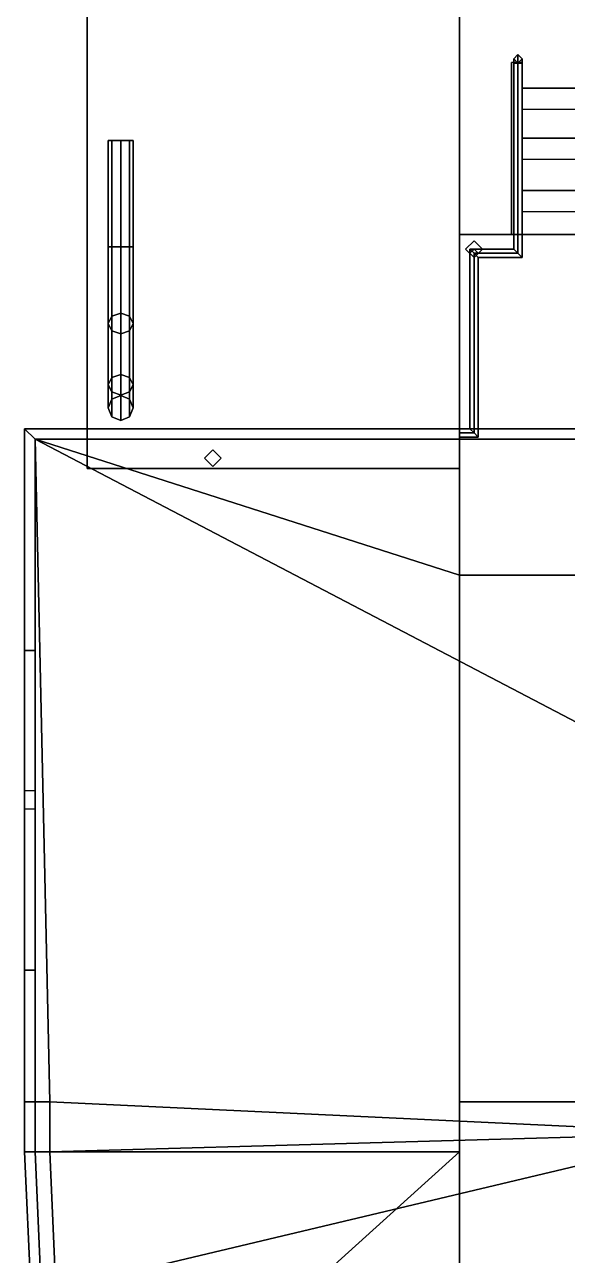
# Model space of a CAD drawing. Extents: x -3.8 to 3.8, y -28.3 to 29.9.
# Drawn here: x -3.8 to -1.2, y -9.31 to -3.43 of the extents above; entities that cross this region are included whole.
import ezdxf

# ---------------------------------------------------------------- set-up
doc = ezdxf.new("R2010")
doc.units = 0
doc.layers.add('SUPERSTRUCTURE', color=3, linetype='CONTINUOUS')

msp = doc.modelspace()

# ---------------------------------------------------------------- linework, layer by layer
at = {"layer": 'SUPERSTRUCTURE'}
for points in [[(-1.72, 9.14, 1.69), (-1.72, -8.82, 1.69), (-1.72, 5.26, 2.05), (-1.72, 9.14, 2.05)], [(-1.72, 5.26, 2.05), (-1.72, -8.82, 1.69), (-1.72, -5.55, 3.4), (-1.72, 0.5, 3.4)], [(-1.72, 4.44, 3.56), (-1.72, -5.36, 3.56), (1.72, -5.36, 3.56), (1.72, 4.44, 3.56)], [(-3.5, 0.5, 3.56), (-3.5, -5.55, 3.56), (-1.72, -5.55, 3.56), (-1.72, 0.5, 3.56)], [(-3.5, 0.5, 3.4), (-3.5, -5.55, 3.4), (-3.5, -5.55, 3.56), (-3.5, 0.5, 3.56)], [(-1.44, -3.57, 3.56), (-1.46, -3.59, 3.56), (-1.46, -3.59, 4.42), (-1.44, -3.57, 4.44)], [(-1.46, -3.61, 4.42), (-1.44, -3.61, 4.44), (-1.44, -3.57, 4.44), (-1.46, -3.59, 4.42)], [(-1.46, -3.59, 3.56), (-1.44, -3.61, 3.56), (-1.44, -3.61, 4.4), (-1.46, -3.59, 4.42)], [(-1.44, -3.61, 4.07), (-1.46, -3.61, 4.09), (-1.46, -3.59, 4.09), (-1.44, -3.61, 4.07)], [(-1.46, -3.61, 4.09), (-1.44, -3.61, 4.11), (-1.44, -3.61, 4.11), (-1.46, -3.59, 4.09)], [(-1.44, -3.61, 4.4), (-1.46, -3.61, 4.42), (-1.46, -3.59, 4.42), (-1.44, -3.61, 4.4)], [(-1.42, -3.59, 3.56), (-1.44, -3.57, 3.56), (-1.44, -3.57, 4.44), (-1.42, -3.59, 4.42)], [(-1.44, -3.61, 4.44), (-1.42, -3.61, 4.42), (-1.42, -3.59, 4.42), (-1.44, -3.57, 4.44)], [(-1.44, -3.61, 3.56), (-1.42, -3.59, 3.56), (-1.42, -3.59, 4.42), (-1.44, -3.61, 4.4)], [(-1.42, -3.61, 4.09), (-1.44, -3.61, 4.07), (-1.44, -3.61, 4.07), (-1.42, -3.59, 4.09)], [(-1.44, -3.61, 4.11), (-1.42, -3.61, 4.09), (-1.42, -3.59, 4.09), (-1.44, -3.61, 4.11)], [(-1.42, -3.61, 4.42), (-1.44, -3.61, 4.4), (-1.44, -3.61, 4.4), (-1.42, -3.59, 4.42)], [(-1.47, -3.6068, 3.56), (-1.47, -3.7142, 3.56), (-1.47, -4.43, 4.16), (-1.47, -4.43, 4.25)], [(-1.42, -3.6068, 3.56), (-1.47, -3.6068, 3.56), (-1.47, -4.43, 4.25), (-1.42, -4.43, 4.25)], [(-1.44, -4.43, 4.78), (-1.46, -4.43, 4.8), (-1.46, -3.61, 4.09), (-1.44, -3.61, 4.07)], [(-1.46, -4.43, 4.8), (-1.44, -4.43, 4.82), (-1.44, -3.61, 4.11), (-1.46, -3.61, 4.09)], [(-1.44, -4.43, 5.11), (-1.46, -4.43, 5.13), (-1.46, -3.61, 4.42), (-1.44, -3.61, 4.4)], [(-1.46, -4.43, 5.13), (-1.44, -4.43, 5.15), (-1.44, -3.61, 4.44), (-1.46, -3.61, 4.42)], [(-1.42, -4.43, 4.8), (-1.44, -4.43, 4.78), (-1.44, -3.61, 4.07), (-1.42, -3.61, 4.09)], [(-1.44, -4.43, 4.82), (-1.42, -4.43, 4.8), (-1.42, -3.61, 4.09), (-1.44, -3.61, 4.11)], [(-1.42, -4.43, 5.13), (-1.44, -4.43, 5.11), (-1.44, -3.61, 4.4), (-1.42, -3.61, 4.42)], [(-1.44, -4.43, 5.15), (-1.42, -4.43, 5.13), (-1.42, -3.61, 4.42), (-1.44, -3.61, 4.44)], [(-1.42, -4.43, 4.25), (-1.42, -4.43, 4.16), (-1.42, -3.7142, 3.56), (-1.42, -3.6068, 3.56)], [(-0.97, -3.73, 3.64), (-1.42, -3.73, 3.64), (-1.42, -3.73, 3.66), (-0.97, -3.73, 3.66)], [(-0.97, -3.73, 3.66), (-1.42, -3.73, 3.66), (-1.42, -3.83, 3.66), (-0.97, -3.83, 3.66)], [(-3.34, -3.98, 6.44), (-3.3824, -3.98, 6.4576), (-3.4, -3.98, 6.5), (-3.2976, -3.98, 6.4576)], [(-3.2976, -3.98, 6.4576), (-3.4, -3.98, 6.5), (-3.3824, -3.98, 6.5424), (-3.28, -3.98, 6.5)], [(-3.3824, -3.98, 6.5424), (-3.4, -3.98, 6.5), (-3.4, -4.49, 6.5), (-3.3824, -4.49, 6.5424)], [(-3.4, -3.98, 6.5), (-3.3824, -3.98, 6.4576), (-3.3824, -4.49, 6.4576), (-3.4, -4.49, 6.5)], [(-3.28, -3.98, 6.5), (-3.3824, -3.98, 6.5424), (-3.34, -3.98, 6.56), (-3.2976, -3.98, 6.5424)], [(-3.34, -3.98, 6.56), (-3.3824, -3.98, 6.5424), (-3.3824, -4.49, 6.5424), (-3.34, -4.49, 6.56)], [(-3.3824, -3.98, 6.4576), (-3.34, -3.98, 6.44), (-3.34, -4.49, 6.44), (-3.3824, -4.49, 6.4576)], [(-3.2976, -3.98, 6.5424), (-3.34, -3.98, 6.56), (-3.34, -4.49, 6.56), (-3.2976, -4.49, 6.5424)], [(-3.34, -3.98, 6.44), (-3.2976, -3.98, 6.4576), (-3.2976, -4.49, 6.4576), (-3.34, -4.49, 6.44)], [(-3.28, -3.98, 6.5), (-3.2976, -3.98, 6.5424), (-3.2976, -4.49, 6.5424), (-3.28, -4.49, 6.5)], [(-3.2976, -3.98, 6.4576), (-3.28, -3.98, 6.5), (-3.28, -4.49, 6.5), (-3.2976, -4.49, 6.4576)], [(-0.97, -3.97, 3.86), (-1.42, -3.97, 3.86), (-1.42, -4.07, 3.86), (-0.97, -4.07, 3.86)], [(-0.97, -3.97, 3.84), (-1.42, -3.97, 3.84), (-1.42, -3.97, 3.86), (-0.97, -3.97, 3.86)], [(-0.97, -4.22, 4.05), (-1.42, -4.22, 4.05), (-1.42, -4.22, 4.07), (-0.97, -4.22, 4.07)], [(-0.97, -4.22, 4.07), (-1.42, -4.22, 4.07), (-1.42, -4.32, 4.07), (-0.97, -4.32, 4.07)], [(-0.72, -4.43, 4.25), (-0.72, -4.43, 4.16), (-1.72, -4.43, 4.16), (-1.72, -4.43, 4.25)], [(-1.72, -4.43, 4.16), (-1.72, -5.36, 4.16), (-1.72, -5.36, 4.25), (-1.72, -4.43, 4.25)], [(-1.72, -4.43, 4.25), (-1.72, -5.36, 4.25), (-0.72, -5.36, 4.25), (-0.72, -4.43, 4.25)], [(-1.65, -4.46, 3.56), (-1.69, -4.5, 3.56), (-1.69, -4.5, 4.16), (-1.65, -4.46, 4.16)], [(-1.61, -4.5, 3.56), (-1.65, -4.46, 3.56), (-1.65, -4.46, 4.16), (-1.61, -4.5, 4.16)], [(-1.44, -4.52, 4.78), (-1.46, -4.5, 4.8), (-1.46, -4.43, 4.8), (-1.44, -4.43, 4.78)], [(-1.46, -4.5, 4.8), (-1.44, -4.52, 4.82), (-1.44, -4.43, 4.82), (-1.46, -4.43, 4.8)], [(-1.44, -4.52, 5.11), (-1.46, -4.5, 5.13), (-1.46, -4.43, 5.13), (-1.44, -4.43, 5.11)], [(-1.46, -4.5, 5.13), (-1.44, -4.52, 5.15), (-1.44, -4.43, 5.15), (-1.46, -4.43, 5.13)], [(-1.42, -4.54, 4.8), (-1.44, -4.52, 4.78), (-1.44, -4.43, 4.78), (-1.42, -4.43, 4.8)], [(-1.44, -4.52, 4.82), (-1.42, -4.54, 4.8), (-1.42, -4.43, 4.8), (-1.44, -4.43, 4.82)], [(-1.42, -4.54, 5.13), (-1.44, -4.52, 5.11), (-1.44, -4.43, 5.11), (-1.42, -4.43, 5.13)], [(-1.44, -4.52, 5.15), (-1.42, -4.54, 5.13), (-1.42, -4.43, 5.13), (-1.44, -4.43, 5.15)], [(-3.3824, -4.49, 6.5424), (-3.4, -4.49, 6.5), (-3.4, -4.8566, 6.2548), (-3.3824, -4.8914, 6.2791)], [(-3.4, -4.49, 6.5), (-3.3824, -4.49, 6.4576), (-3.3824, -4.8219, 6.2305), (-3.4, -4.8566, 6.2548)], [(-3.34, -4.49, 6.56), (-3.3824, -4.49, 6.5424), (-3.3824, -4.8914, 6.2791), (-3.34, -4.9058, 6.2892)], [(-3.3824, -4.49, 6.4576), (-3.34, -4.49, 6.44), (-3.34, -4.8075, 6.2204), (-3.3824, -4.8219, 6.2305)], [(-3.2976, -4.49, 6.5424), (-3.34, -4.49, 6.56), (-3.34, -4.9058, 6.2892), (-3.2976, -4.8914, 6.2791)], [(-3.34, -4.49, 6.44), (-3.2976, -4.49, 6.4576), (-3.2976, -4.8219, 6.2305), (-3.34, -4.8075, 6.2204)], [(-3.28, -4.49, 6.5), (-3.2976, -4.49, 6.5424), (-3.2976, -4.8914, 6.2791), (-3.28, -4.8566, 6.2548)], [(-3.2976, -4.49, 6.4576), (-3.28, -4.49, 6.5), (-3.28, -4.8566, 6.2548), (-3.2976, -4.8219, 6.2305)], [(-1.69, -4.5, 3.56), (-1.65, -4.54, 3.56), (-1.65, -4.54, 4.16), (-1.69, -4.5, 4.16)], [(-1.65, -4.5, 4.25), (-1.67, -4.52, 4.25), (-1.67, -4.52, 5.13), (-1.65, -4.5, 5.13)], [(-1.65, -5.38, 4.78), (-1.67, -5.36, 4.8), (-1.67, -4.5, 4.8), (-1.65, -4.52, 4.78)], [(-1.67, -5.36, 4.8), (-1.65, -5.38, 4.82), (-1.65, -4.52, 4.82), (-1.67, -4.5, 4.8)], [(-1.46, -4.5, 4.8), (-1.44, -4.52, 4.78), (-1.65, -4.52, 4.78), (-1.67, -4.5, 4.8)], [(-1.44, -4.52, 4.82), (-1.46, -4.5, 4.8), (-1.67, -4.5, 4.8), (-1.65, -4.52, 4.82)], [(-1.46, -4.5, 5.13), (-1.44, -4.52, 5.11), (-1.65, -4.52, 5.11), (-1.67, -4.5, 5.13)], [(-1.44, -4.52, 5.15), (-1.46, -4.5, 5.13), (-1.67, -4.5, 5.13), (-1.65, -4.52, 5.15)], [(-1.65, -5.38, 5.11), (-1.67, -5.36, 5.13), (-1.67, -4.5, 5.13), (-1.65, -4.52, 5.11)], [(-1.67, -5.36, 5.13), (-1.65, -5.38, 5.15), (-1.65, -4.52, 5.15), (-1.67, -4.5, 5.13)], [(-1.67, -4.52, 4.25), (-1.65, -4.54, 4.25), (-1.65, -4.54, 5.13), (-1.67, -4.52, 5.13)], [(-1.65, -4.54, 3.56), (-1.61, -4.5, 3.56), (-1.61, -4.5, 4.16), (-1.65, -4.54, 4.16)], [(-1.63, -4.52, 4.25), (-1.65, -4.5, 4.25), (-1.65, -4.5, 5.13), (-1.63, -4.52, 5.13)], [(-1.65, -4.54, 4.25), (-1.63, -4.52, 4.25), (-1.63, -4.52, 5.13), (-1.65, -4.54, 5.13)], [(-1.63, -5.4, 4.8), (-1.65, -5.38, 4.78), (-1.65, -4.52, 4.78), (-1.63, -4.54, 4.8)], [(-1.65, -5.38, 4.82), (-1.63, -5.4, 4.8), (-1.63, -4.54, 4.8), (-1.65, -4.52, 4.82)], [(-1.44, -4.52, 4.78), (-1.42, -4.54, 4.8), (-1.63, -4.54, 4.8), (-1.65, -4.52, 4.78)], [(-1.42, -4.54, 4.8), (-1.44, -4.52, 4.82), (-1.65, -4.52, 4.82), (-1.63, -4.54, 4.8)], [(-1.44, -4.52, 5.11), (-1.42, -4.54, 5.13), (-1.63, -4.54, 5.13), (-1.65, -4.52, 5.11)], [(-1.42, -4.54, 5.13), (-1.44, -4.52, 5.15), (-1.65, -4.52, 5.15), (-1.63, -4.54, 5.13)], [(-1.63, -5.4, 5.13), (-1.65, -5.38, 5.11), (-1.65, -4.52, 5.11), (-1.63, -4.54, 5.13)], [(-1.65, -5.38, 5.15), (-1.63, -5.4, 5.13), (-1.63, -4.54, 5.13), (-1.65, -4.52, 5.15)], [(-3.4, -4.8566, 6.2548), (-3.3824, -4.8219, 6.2305), (-3.3824, -5.1144, 5.8127), (-3.4, -5.1491, 5.837)], [(-3.3824, -4.8219, 6.2305), (-3.34, -4.8075, 6.2204), (-3.34, -5.1, 5.8026), (-3.3824, -5.1144, 5.8127)], [(-3.34, -4.8075, 6.2204), (-3.2976, -4.8219, 6.2305), (-3.2976, -5.1144, 5.8127), (-3.34, -5.1, 5.8026)], [(-3.2976, -4.8219, 6.2305), (-3.28, -4.8566, 6.2548), (-3.28, -5.1491, 5.837), (-3.2976, -5.1144, 5.8127)], [(-3.3824, -4.8914, 6.2791), (-3.4, -4.8566, 6.2548), (-3.4, -5.1491, 5.837), (-3.3824, -5.1839, 5.8614)], [(-3.28, -4.8566, 6.2548), (-3.2976, -4.8914, 6.2791), (-3.2976, -5.1839, 5.8614), (-3.28, -5.1491, 5.837)], [(-3.34, -4.9058, 6.2892), (-3.3824, -4.8914, 6.2791), (-3.3824, -5.1839, 5.8614), (-3.34, -5.1983, 5.8714)], [(-3.2976, -4.8914, 6.2791), (-3.34, -4.9058, 6.2892), (-3.34, -5.1983, 5.8714), (-3.2976, -5.1839, 5.8614)], [(-3.3824, -5.2176, 5.51), (-3.4, -5.26, 5.51), (-3.4, -5.1491, 5.837), (-3.3824, -5.1144, 5.8127)], [(-3.34, -5.2, 5.51), (-3.3824, -5.2176, 5.51), (-3.3824, -5.1144, 5.8127), (-3.34, -5.1, 5.8026)], [(-3.2976, -5.2176, 5.51), (-3.34, -5.2, 5.51), (-3.34, -5.1, 5.8026), (-3.2976, -5.1144, 5.8127)], [(-3.28, -5.26, 5.51), (-3.2976, -5.2176, 5.51), (-3.2976, -5.1144, 5.8127), (-3.28, -5.1491, 5.837)], [(-3.4, -5.26, 5.51), (-3.3824, -5.3024, 5.51), (-3.3824, -5.1839, 5.8614), (-3.4, -5.1491, 5.837)], [(-3.2976, -5.3024, 5.51), (-3.28, -5.26, 5.51), (-3.28, -5.1491, 5.837), (-3.2976, -5.1839, 5.8614)], [(-3.3824, -5.2176, 1.69), (-3.4, -5.26, 1.69), (-3.4, -5.26, 5.51), (-3.3824, -5.2176, 5.51)], [(-3.3824, -5.3024, 5.51), (-3.34, -5.32, 5.51), (-3.34, -5.1983, 5.8714), (-3.3824, -5.1839, 5.8614)], [(-3.34, -5.2, 1.69), (-3.3824, -5.2176, 1.69), (-3.3824, -5.2176, 5.51), (-3.34, -5.2, 5.51)], [(-3.34, -5.32, 5.51), (-3.2976, -5.3024, 5.51), (-3.2976, -5.1839, 5.8614), (-3.34, -5.1983, 5.8714)], [(-3.2976, -5.2176, 1.69), (-3.34, -5.2, 1.69), (-3.34, -5.2, 5.51), (-3.2976, -5.2176, 5.51)], [(-3.28, -5.26, 1.69), (-3.2976, -5.2176, 1.69), (-3.2976, -5.2176, 5.51), (-3.28, -5.26, 5.51)], [(-3.4, -5.26, 1.69), (-3.3824, -5.3024, 1.69), (-3.3824, -5.3024, 5.51), (-3.4, -5.26, 5.51)], [(-3.2976, -5.3024, 1.69), (-3.28, -5.26, 1.69), (-3.28, -5.26, 5.51), (-3.2976, -5.3024, 5.51)], [(-3.3824, -5.3024, 1.69), (-3.34, -5.32, 1.69), (-3.34, -5.32, 5.51), (-3.3824, -5.3024, 5.51)], [(-3.34, -5.32, 1.69), (-3.2976, -5.3024, 1.69), (-3.2976, -5.3024, 5.51), (-3.34, -5.32, 5.51)], [(-3.8, -5.36, 5.32), (-3.8, -5.36, 4.16), (-3.8, -6.42, 4.16), (-3.8, -6.42, 5.32)], [(-3.75, -5.41, 5.32), (-3.8, -5.36, 5.32), (-3.8, -6.42, 5.32), (-3.75, -6.42, 5.32)], [(-3.8, -5.36, 6.44), (-3.8, -5.36, 7.48), (2, -5.36, 7.48), (2, -5.36, 6.44)], [(-3.8, -5.36, 7.48), (-3.8, -5.36, 6.44), (-3.8, -8.58, 6.44), (-3.8, -7.95, 7.48)], [(2, -5.41, 7.48), (2, -5.36, 7.48), (-3.8, -5.36, 7.48), (-3.75, -5.41, 7.48)], [(-3.75, -5.41, 7.48), (-3.8, -5.36, 7.48), (-3.8, -7.95, 7.48), (-3.75, -7.95, 7.48)], [(-1.72, -5.41, 5.32), (-1.72, -5.36, 5.32), (-3.8, -5.36, 5.32), (-3.75, -5.41, 5.32)], [(-3.8, -5.36, 4.16), (-3.8, -5.36, 5.32), (-1.72, -5.36, 5.32), (-1.72, -5.36, 4.16)], [(-3.75, -5.41, 4.25), (-1.72, -6.06, 4.25), (1.72, -6.06, 4.25), (3.75, -5.41, 4.25)], [(-3.75, -5.41, 4.25), (-3.75, -8.82, 4.25), (-1.72, -8.82, 4.25), (-1.72, -6.06, 4.25)], [(-3.75, -5.41, 6.55), (-0.5, -7.11, 6.55), (0.5, -7.11, 6.55), (3.75, -5.41, 6.55)], [(-3.75, -6.42, 5.32), (-3.75, -6.42, 4.25), (-3.75, -5.41, 4.25), (-3.75, -5.41, 5.32)], [(-3.75, -7.95, 7.48), (-3.75, -8.58, 6.55), (-3.75, -5.41, 6.55), (-3.75, -5.41, 7.48)], [(2, -5.41, 6.55), (2, -5.41, 7.48), (-3.75, -5.41, 7.48), (-3.75, -5.41, 6.55)], [(-3.75, -5.41, 6.55), (-3.68, -8.58, 6.55), (-0.5, -8.73, 6.55), (-0.5, -7.11, 6.55)], [(-3.75, -5.41, 6.55), (-3.75, -8.58, 6.55), (-3.68, -8.58, 6.55), (-3.75, -5.41, 6.55)], [(-1.72, -5.41, 4.25), (-1.72, -5.41, 5.32), (-3.75, -5.41, 5.32), (-3.75, -5.41, 4.25)], [(1.72, -5.36, 4.16), (1.72, -5.36, 3.56), (-1.72, -5.36, 3.56), (-1.72, -5.36, 4.16)], [(-1.72, -5.36, 3.56), (-1.72, -6.42, 3.56), (-1.72, -6.42, 4.16), (-1.72, -5.36, 4.16)], [(-0.72, -5.41, 4.25), (-0.72, -5.36, 4.25), (-1.72, -5.36, 4.25), (-1.72, -5.41, 4.25)], [(-1.72, -5.41, 4.25), (-1.72, -5.36, 4.25), (-1.72, -5.36, 5.32), (-1.72, -5.41, 5.32)], [(-1.72, -5.36, 4.8), (-1.72, -5.38, 4.82), (-1.65, -5.38, 4.82), (-1.67, -5.36, 4.8)], [(-1.72, -5.38, 4.78), (-1.72, -5.36, 4.8), (-1.67, -5.36, 4.8), (-1.65, -5.38, 4.78)], [(-1.72, -5.36, 5.13), (-1.72, -5.38, 5.15), (-1.65, -5.38, 5.15), (-1.67, -5.36, 5.13)], [(-1.72, -5.38, 5.11), (-1.72, -5.36, 5.13), (-1.67, -5.36, 5.13), (-1.65, -5.38, 5.11)], [(-1.72, -5.38, 4.82), (-1.72, -5.4, 4.8), (-1.63, -5.4, 4.8), (-1.65, -5.38, 4.82)], [(-1.72, -5.4, 4.8), (-1.72, -5.38, 4.78), (-1.65, -5.38, 4.78), (-1.63, -5.4, 4.8)], [(-1.72, -5.38, 5.15), (-1.72, -5.4, 5.13), (-1.63, -5.4, 5.13), (-1.65, -5.38, 5.15)], [(-1.72, -5.4, 5.13), (-1.72, -5.38, 5.11), (-1.65, -5.38, 5.11), (-1.63, -5.4, 5.13)], [(-2.9, -5.46, 1.69), (-2.94, -5.5, 1.69), (-2.94, -5.5, 3.4), (-2.9, -5.46, 3.4)], [(-2.86, -5.5, 1.69), (-2.9, -5.46, 1.69), (-2.9, -5.46, 3.4), (-2.86, -5.5, 3.4)], [(-2.94, -5.5, 1.69), (-2.9, -5.54, 1.69), (-2.9, -5.54, 3.4), (-2.94, -5.5, 3.4)], [(-2.9, -5.54, 1.69), (-2.86, -5.5, 1.69), (-2.86, -5.5, 3.4), (-2.9, -5.54, 3.4)], [(-3.5, -5.55, 3.56), (-3.5, -5.55, 3.4), (-1.72, -5.55, 3.4), (-1.72, -5.55, 3.56)], [(-1.72, -5.55, 3.56), (-1.72, -5.55, 3.4), (-1.72, -8.82, 1.69), (-1.72, -8.82, 3.56)], [(1.72, -8.58, 6.24), (1.72, -6.06, 4.25), (-1.72, -6.06, 4.25), (-1.72, -8.58, 6.24)], [(-1.72, -6.06, 4.25), (-1.72, -11.39, 4.25), (-1.72, -11.39, 6.24), (-1.72, -8.58, 6.24)], [(-1.72, -6.06, 4.25), (-1.72, -8.58, 6.24), (-1.72, -8.58, 6.44), (-1.72, -6.06, 6.44)], [(1.72, -6.06, 6.44), (1.72, -6.06, 4.25), (-1.72, -6.06, 4.25), (-1.72, -6.06, 6.44)], [(1.72, -6.06, 4.25), (1.72, -8.58, 6.24), (-1.72, -8.58, 6.24), (-1.72, -6.06, 4.25)], [(-3.8, -7.09, 5.32), (-3.75, -7.09, 5.32), (-3.75, -6.42, 5.32), (-3.8, -6.42, 5.32)], [(-3.8, -8.82, 5.32), (-3.75, -8.82, 5.32), (-3.75, -7.18, 5.32), (-3.8, -7.18, 5.32)], [(-3.8, -7.95, 7.48), (-3.8, -8.58, 6.44), (-3.8, -8.58, 6.44), (-3.8, -8.58, 7.7)], [(-3.75, -7.95, 7.48), (-3.8, -7.95, 7.48), (-3.8, -8.58, 7.7), (-3.75, -8.58, 7.7)], [(-3.75, -8.58, 7.7), (-3.75, -8.58, 6.55), (-3.75, -8.58, 6.55), (-3.75, -7.95, 7.48)], [(-3.8, -8.58, 6.24), (-3.8, -8.82, 6.24), (-3.8, -8.82, 6.83), (-3.8, -8.58, 6.83)], [(-3.8, -8.58, 6.83), (-3.8, -8.82, 6.83), (-3.75, -8.82, 7.42), (-3.75, -8.58, 7.42)], [(-3.8, -8.58, 7.42), (-3.8, -8.82, 7.42), (-3.8, -8.82, 7.7), (-3.8, -8.58, 7.7)], [(-3.68, -8.82, 7.7), (-3.68, -8.58, 7.7), (-3.8, -8.58, 7.7), (-3.8, -8.82, 7.7)], [(-3.8, -8.58, 6.83), (-3.8, -8.58, 6.83), (-3.75, -8.58, 7.42), (-3.8, -8.58, 7.42)], [(-3.68, -8.58, 6.55), (-3.75, -8.58, 6.55), (-3.75, -8.58, 7.7), (-3.68, -8.58, 7.7)], [(-3.68, -8.58, 7.7), (-3.68, -8.82, 7.7), (-3.68, -8.82, 6.55), (-3.68, -8.58, 6.55)], [(-3.68, -8.58, 6.55), (-3.68, -8.82, 6.55), (-0.5, -8.73, 6.55)], [(-3.68, -8.82, 6.55), (-3.65, -9.48, 6.55), (-0.5, -8.73, 6.55)], [(-3.65, -9.48, 6.55), (-1.57, -11.39, 6.55), (-0.433, -8.98, 6.55), (-0.5, -8.73, 6.55)], [(-3.7712, -9.48, 5.32), (-3.7212, -9.48, 5.32), (-3.75, -8.82, 5.32), (-3.8, -8.82, 5.32)], [(-3.77, -9.48, 6.83), (-3.8, -8.82, 6.83), (-3.8, -8.82, 6.24), (-3.77, -9.48, 6.24)], [(-3.72, -9.48, 7.42), (-3.75, -8.82, 7.42), (-3.8, -8.82, 6.83), (-3.77, -9.48, 6.83)], [(-3.77, -9.48, 7.7), (-3.8, -8.82, 7.7), (-3.8, -8.82, 7.42), (-3.77, -9.48, 7.42)], [(-3.65, -9.48, 7.7), (-3.68, -8.82, 7.7), (-3.8, -8.82, 7.7), (-3.77, -9.48, 7.7)], [(-3.75, -8.82, 4.25), (-3.7212, -9.48, 4.25), (-2.45, -9.48, 4.25), (-1.72, -8.82, 4.25)], [(-3.68, -8.82, 7.7), (-3.65, -9.48, 7.7), (-3.65, -9.48, 6.55), (-3.68, -8.82, 6.55)], [(-2.45, -9.48, 4.25), (-2.45, -10.6599, 4.25), (-1.72, -11.34, 4.25), (-1.72, -8.82, 4.25)], [(-1.57, -11.39, 6.55), (-0.82, -11.83, 6.55), (-0.25, -9.163, 6.55), (-0.433, -8.98, 6.55)]]:
    msp.add_3dface(points, dxfattribs=at)

doc.saveas('drawing.dxf')
